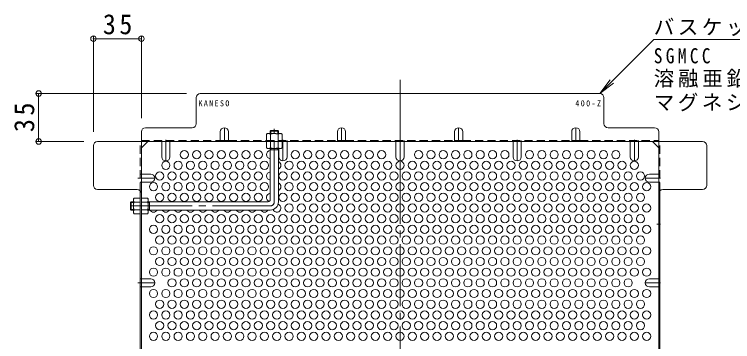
# Model space of a CAD drawing. Units: millimetres at full size, sheet at 1:5; details may follow other scales. Extents: x -1338 to 1340, y -985 to 867.
# Drawn here: x 126 to 650, y 613 to 852 of the extents above; entities that cross this region are included whole.
import ezdxf

# ---------------------------------------------------------------- set-up
doc = ezdxf.new("R2010")
doc.units = ezdxf.units.MM
doc.header["$LTSCALE"] = 5
doc.header["$PDMODE"] = 32
doc.header["$PDSIZE"] = 4
for name, pattern in [('CHAIN1', [8, 5, -1, 1, -1]), ('CHAIN2', [12, 9, -1, 1, -1]), ('DASHED1', [1.8, 1.2, -0.6])]:
    doc.linetypes.add(name, pattern=pattern)
for name, color, linetype, lineweight in [('5-1', 3, 'Continuous', 9), ('5-4', 7, 'Continuous', 9), ('5-5', 7, 'Continuous', 9), ('5-6', 2, 'Continuous', 9), ('5-7', 6, 'Continuous', 5), ('5-8', 2, 'Continuous', 9), ('5-B', 2, 'Continuous', 9)]:
    doc.layers.add(name, color=color, linetype=linetype, lineweight=lineweight)
doc.styles.add('ＭＳ ゴシック', font='')
doc.styles.get('ＭＳ ゴシック').set_extended_font_data('MS Gothic')

msp = doc.modelspace()

# ---------------------------------------------------------------- linework, layer by layer
at = {"layer": '5-1', "linetype": 'DASHED1'}
for p, q in [((312.696, 766.407), (313.196, 766.907)), ((318.696, 766.407), (312.696, 766.407)), ((312.696, 766.407), (312.696, 764.707)), ((318.196, 766.907), (313.196, 766.907)), ((313.196, 764.707), (313.196, 766.907)), ((318.696, 766.407), (318.196, 766.907)), ((318.196, 764.707), (318.196, 766.907)), ((318.696, 766.407), (318.696, 764.707))]:
    msp.add_line(p, q, dxfattribs=at)
at = {"layer": '5-1', "linetype": 'CHAIN2'}
for p, q in [((315.696, 714.907), (315.696, 768.139)), ((210.696, 711.907), (312.696, 711.907))]:
    msp.add_line(p, q, dxfattribs=at)
at = {"layer": '5-1'}
for p, q in [((312.696, 716.407), (312.696, 753.907)), ((318.696, 752.907), (312.696, 752.907)), ((313.196, 752.907), (313.196, 753.907)), ((318.196, 752.907), (318.196, 753.907)), ((318.696, 714.907), (318.696, 753.907)), ((211.196, 714.907), (210.696, 714.407)), ((210.696, 714.407), (210.696, 709.407)), ((212.896, 714.407), (210.696, 714.407)), ((211.196, 714.907), (211.196, 708.907)), ((211.196, 714.907), (212.896, 714.907)), ((223.696, 714.907), (311.196, 714.907)), ((224.696, 714.407), (223.696, 714.407)), ((224.696, 714.907), (224.696, 708.907)), ((211.196, 708.907), (210.696, 709.407)), ((212.896, 709.407), (210.696, 709.407)), ((211.196, 708.907), (212.896, 708.907)), ((224.696, 709.407), (223.696, 709.407)), ((223.696, 708.907), (312.696, 708.907))]:
    msp.add_line(p, q, dxfattribs=at)
for centre, radius in [((311.196, 716.407), 1.5), ((312.696, 714.907), 6)]:
    msp.add_arc(centre, radius, 270, 0, dxfattribs=at)
at = {"layer": '5-1', "linetype": 'CHAIN2'}
msp.add_arc((312.696, 714.907), 3, 270, 0, dxfattribs=at)
at = {"layer": '5-4'}
for p, q in [((183.693, 835.407), (183.693, 765.907)), ((183.693, 833.907), (218.696, 833.907)), ((218.696, 835.407), (218.696, 775.907)), ((142.193, 793.907), (251.697, 793.907)), ((143.693, 793.907), (143.693, 758.907)), ((142.193, 758.907), (176.693, 758.907))]:
    msp.add_line(p, q, dxfattribs=at)
for p in [(183.693, 833.907), (218.696, 833.907), (143.693, 793.907), (143.693, 758.907)]:
    msp.add_point(p, dxfattribs=at)
at = {"layer": '5-5'}
for p, q in [((592.636, 833.247), (553.296, 793.907)), ((712.636, 833.247), (592.636, 833.247)), ((553.296, 793.907), (560.905, 803.824)), ((553.296, 793.907), (563.212, 801.516))]:
    msp.add_line(p, q, dxfattribs=at)
at = {"layer": '5-6'}
for centre in [(249.996, 749.327), (258.996, 749.327), (267.996, 749.327), (276.996, 749.327), (285.996, 749.327), (294.996, 749.327), (303.996, 749.327), (330.996, 749.327), (339.996, 749.327), (348.996, 749.327), (357.996, 749.327), (366.996, 749.327), (375.996, 749.327), (384.996, 749.327), (393.996, 749.327), (420.996, 749.327), (429.996, 749.327), (438.996, 749.327), (447.996, 749.327), (456.996, 749.327), (465.996, 749.327), (474.996, 749.327), (483.996, 749.327), (501.996, 749.327), (510.996, 749.327), (519.996, 749.327), (528.996, 749.327), (537.996, 749.327), (546.996, 749.327), (555.996, 749.327), (564.996, 749.327), (236.496, 741.533), (245.496, 741.533), (254.496, 741.533), (263.496, 741.533), (272.496, 741.533), (281.496, 741.533), (290.496, 741.533), (299.496, 741.533), (308.496, 741.533), (326.496, 741.533), (335.496, 741.533), (344.496, 741.533), (353.496, 741.533), (362.496, 741.533), (371.496, 741.533), (380.496, 741.533), (389.496, 741.533), (398.496, 741.533), (407.496, 741.533), (416.496, 741.533), (425.496, 741.533), (434.496, 741.533), (443.496, 741.533), (452.496, 741.533), (461.496, 741.533), (470.496, 741.533), (479.496, 741.533), (488.496, 741.533), (497.496, 741.533), (506.496, 741.533), (515.496, 741.533), (524.496, 741.533), (533.496, 741.533), (542.496, 741.533), (551.496, 741.533), (560.496, 741.533), (569.496, 741.533), (578.496, 741.533), (231.996, 733.739), (240.996, 733.739), (249.996, 733.739), (258.996, 733.739), (267.996, 733.739), (276.996, 733.739), (285.996, 733.739), (294.996, 733.739), (303.996, 733.739), (321.996, 733.739), (330.996, 733.739), (339.996, 733.739), (348.996, 733.739), (357.996, 733.739), (366.996, 733.739), (375.996, 733.739), (384.996, 733.739), (393.996, 733.739), (402.996, 733.739), (411.996, 733.739), (420.996, 733.739), (429.996, 733.739), (438.996, 733.739), (447.996, 733.739), (456.996, 733.739), (465.996, 733.739), (474.996, 733.739), (483.996, 733.739), (492.996, 733.739), (501.996, 733.739), (510.996, 733.739), (519.996, 733.739), (528.996, 733.739), (537.996, 733.739), (546.996, 733.739), (555.996, 733.739), (564.996, 733.739), (573.996, 733.739), (582.996, 733.739), (227.496, 725.945), (236.496, 725.945), (245.496, 725.945), (254.496, 725.945), (263.496, 725.945), (272.496, 725.945), (281.496, 725.945), (290.496, 725.945), (299.496, 725.945), (308.496, 725.945), (326.496, 725.945), (335.496, 725.945), (344.496, 725.945), (353.496, 725.945), (362.496, 725.945), (371.496, 725.945), (380.496, 725.945), (389.496, 725.945), (398.496, 725.945), (407.496, 725.945), (416.496, 725.945), (425.496, 725.945), (434.496, 725.945), (443.496, 725.945), (452.496, 725.945), (461.496, 725.945), (470.496, 725.945), (479.496, 725.945), (488.496, 725.945), (497.496, 725.945), (506.496, 725.945), (515.496, 725.945), (524.496, 725.945), (533.496, 725.945), (542.496, 725.945), (551.496, 725.945), (560.496, 725.945), (569.496, 725.945), (578.496, 725.945), (587.496, 725.945), (231.996, 718.151), (240.996, 718.151), (249.996, 718.151), (258.996, 718.151), (267.996, 718.151), (276.996, 718.151), (285.996, 718.151), (294.996, 718.151), (303.996, 718.151), (321.996, 718.151), (330.996, 718.151), (339.996, 718.151), (348.996, 718.151), (357.996, 718.151), (366.996, 718.151), (375.996, 718.151), (384.996, 718.151), (393.996, 718.151), (402.996, 718.151), (411.996, 718.151), (420.996, 718.151), (429.996, 718.151), (438.996, 718.151), (447.996, 718.151), (456.996, 718.151), (465.996, 718.151), (474.996, 718.151), (483.996, 718.151), (492.996, 718.151), (501.996, 718.151), (510.996, 718.151), (519.996, 718.151), (528.996, 718.151), (537.996, 718.151), (546.996, 718.151), (555.996, 718.151), (564.996, 718.151), (573.996, 718.151), (582.996, 718.151), (326.496, 710.356), (335.496, 710.356), (344.496, 710.356), (353.496, 710.356), (362.496, 710.356), (371.496, 710.356), (380.496, 710.356), (389.496, 710.356), (398.496, 710.356), (407.496, 710.356), (416.496, 710.356), (425.496, 710.356), (434.496, 710.356), (443.496, 710.356), (452.496, 710.356), (461.496, 710.356), (470.496, 710.356), (479.496, 710.356), (488.496, 710.356), (497.496, 710.356), (506.496, 710.356), (515.496, 710.356), (524.496, 710.356), (533.496, 710.356), (542.496, 710.356), (551.496, 710.356), (560.496, 710.356), (569.496, 710.356), (578.496, 710.356), (587.496, 710.356), (231.996, 702.562), (240.996, 702.562), (249.996, 702.562), (258.996, 702.562), (267.996, 702.562), (276.996, 702.562), (285.996, 702.562), (294.996, 702.562), (303.996, 702.562), (312.996, 702.562), (321.996, 702.562), (330.996, 702.562), (339.996, 702.562), (348.996, 702.562), (357.996, 702.562), (366.996, 702.562), (375.996, 702.562), (384.996, 702.562), (393.996, 702.562), (402.996, 702.562), (411.996, 702.562), (420.996, 702.562), (429.996, 702.562), (438.996, 702.562), (447.996, 702.562), (456.996, 702.562), (465.996, 702.562), (474.996, 702.562), (483.996, 702.562), (492.996, 702.562), (501.996, 702.562), (510.996, 702.562), (519.996, 702.562), (528.996, 702.562), (537.996, 702.562), (546.996, 702.562), (555.996, 702.562), (564.996, 702.562), (573.996, 702.562), (582.996, 702.562), (227.496, 694.768), (236.496, 694.768), (245.496, 694.768), (254.496, 694.768), (263.496, 694.768), (272.496, 694.768), (281.496, 694.768), (290.496, 694.768), (299.496, 694.768), (308.496, 694.768), (317.496, 694.768), (326.496, 694.768), (335.496, 694.768), (344.496, 694.768), (353.496, 694.768), (362.496, 694.768), (371.496, 694.768), (380.496, 694.768), (389.496, 694.768), (398.496, 694.768), (407.496, 694.768), (416.496, 694.768), (425.496, 694.768), (434.496, 694.768), (443.496, 694.768), (452.496, 694.768), (461.496, 694.768), (470.496, 694.768), (479.496, 694.768), (488.496, 694.768), (497.496, 694.768), (506.496, 694.768), (515.496, 694.768), (524.496, 694.768), (533.496, 694.768), (542.496, 694.768), (551.496, 694.768), (560.496, 694.768), (569.496, 694.768), (578.496, 694.768), (587.496, 694.768), (231.996, 686.974), (240.996, 686.974), (249.996, 686.974), (258.996, 686.974), (267.996, 686.974), (276.996, 686.974), (285.996, 686.974), (294.996, 686.974), (303.996, 686.974), (312.996, 686.974), (321.996, 686.974), (330.996, 686.974), (339.996, 686.974), (348.996, 686.974), (357.996, 686.974), (366.996, 686.974), (375.996, 686.974), (384.996, 686.974), (393.996, 686.974), (402.996, 686.974), (411.996, 686.974), (420.996, 686.974), (429.996, 686.974), (438.996, 686.974), (447.996, 686.974), (456.996, 686.974), (465.996, 686.974), (474.996, 686.974), (483.996, 686.974), (492.996, 686.974), (501.996, 686.974), (510.996, 686.974), (519.996, 686.974), (528.996, 686.974), (537.996, 686.974), (546.996, 686.974), (555.996, 686.974), (564.996, 686.974), (573.996, 686.974), (582.996, 686.974), (227.496, 679.179), (236.496, 679.179), (245.496, 679.179), (254.496, 679.179), (263.496, 679.179), (272.496, 679.179), (281.496, 679.179), (290.496, 679.179), (299.496, 679.179), (308.496, 679.179), (317.496, 679.179), (326.496, 679.179), (335.496, 679.179), (344.496, 679.179), (353.496, 679.179), (362.496, 679.179), (371.496, 679.179), (380.496, 679.179), (389.496, 679.179), (398.496, 679.179), (407.496, 679.179), (416.496, 679.179), (425.496, 679.179), (434.496, 679.179), (443.496, 679.179), (452.496, 679.179), (461.496, 679.179), (470.496, 679.179), (479.496, 679.179), (488.496, 679.179), (497.496, 679.179), (506.496, 679.179), (515.496, 679.179), (524.496, 679.179), (533.496, 679.179), (542.496, 679.179), (551.496, 679.179), (560.496, 679.179), (569.496, 679.179), (578.496, 679.179), (587.496, 679.179), (231.996, 671.385), (240.996, 671.385), (249.996, 671.385), (258.996, 671.385), (267.996, 671.385), (276.996, 671.385), (285.996, 671.385), (294.996, 671.385), (303.996, 671.385), (312.996, 671.385), (321.996, 671.385), (330.996, 671.385), (339.996, 671.385), (348.996, 671.385), (357.996, 671.385), (366.996, 671.385), (375.996, 671.385), (384.996, 671.385), (393.996, 671.385), (402.996, 671.385), (411.996, 671.385), (420.996, 671.385), (429.996, 671.385), (438.996, 671.385), (447.996, 671.385), (456.996, 671.385), (465.996, 671.385), (474.996, 671.385), (483.996, 671.385), (492.996, 671.385), (501.996, 671.385), (510.996, 671.385), (519.996, 671.385), (528.996, 671.385), (537.996, 671.385), (546.996, 671.385), (555.996, 671.385), (564.996, 671.385), (573.996, 671.385), (582.996, 671.385), (227.496, 663.591), (236.496, 663.591), (245.496, 663.591), (254.496, 663.591), (263.496, 663.591), (272.496, 663.591), (281.496, 663.591), (290.496, 663.591), (299.496, 663.591), (308.496, 663.591), (317.496, 663.591), (326.496, 663.591), (335.496, 663.591), (344.496, 663.591), (353.496, 663.591), (362.496, 663.591), (371.496, 663.591), (380.496, 663.591), (389.496, 663.591), (398.496, 663.591), (407.496, 663.591), (416.496, 663.591), (425.496, 663.591), (434.496, 663.591), (443.496, 663.591), (452.496, 663.591), (461.496, 663.591), (470.496, 663.591), (479.496, 663.591), (488.496, 663.591), (497.496, 663.591), (506.496, 663.591), (515.496, 663.591), (524.496, 663.591), (533.496, 663.591), (542.496, 663.591), (551.496, 663.591), (560.496, 663.591), (569.496, 663.591), (578.496, 663.591), (587.496, 663.591), (240.996, 655.797), (249.996, 655.797), (258.996, 655.797), (267.996, 655.797), (276.996, 655.797), (285.996, 655.797), (294.996, 655.797), (303.996, 655.797), (312.996, 655.797), (321.996, 655.797), (330.996, 655.797), (339.996, 655.797), (348.996, 655.797), (357.996, 655.797), (366.996, 655.797), (375.996, 655.797), (384.996, 655.797), (393.996, 655.797), (402.996, 655.797), (411.996, 655.797), (420.996, 655.797), (429.996, 655.797), (438.996, 655.797), (447.996, 655.797), (456.996, 655.797), (465.996, 655.797), (474.996, 655.797), (483.996, 655.797), (492.996, 655.797), (501.996, 655.797), (510.996, 655.797), (519.996, 655.797), (528.996, 655.797), (537.996, 655.797), (546.996, 655.797), (555.996, 655.797), (564.996, 655.797), (573.996, 655.797), (227.496, 648.003), (236.496, 648.003), (245.496, 648.003), (254.496, 648.003), (263.496, 648.003), (272.496, 648.003), (281.496, 648.003), (290.496, 648.003), (299.496, 648.003), (308.496, 648.003), (317.496, 648.003), (326.496, 648.003), (335.496, 648.003), (344.496, 648.003), (353.496, 648.003), (362.496, 648.003), (371.496, 648.003), (380.496, 648.003), (389.496, 648.003), (398.496, 648.003), (407.496, 648.003), (416.496, 648.003), (425.496, 648.003), (434.496, 648.003), (443.496, 648.003), (452.496, 648.003), (461.496, 648.003), (470.496, 648.003), (479.496, 648.003), (488.496, 648.003), (497.496, 648.003), (506.496, 648.003), (515.496, 648.003), (524.496, 648.003), (533.496, 648.003), (542.496, 648.003), (551.496, 648.003), (560.496, 648.003), (569.496, 648.003), (578.496, 648.003), (587.496, 648.003), (231.996, 640.208), (240.996, 640.208), (249.996, 640.208), (258.996, 640.208), (267.996, 640.208), (276.996, 640.208), (285.996, 640.208), (294.996, 640.208), (303.996, 640.208), (312.996, 640.208), (321.996, 640.208), (330.996, 640.208), (339.996, 640.208), (348.996, 640.208), (357.996, 640.208), (366.996, 640.208), (375.996, 640.208), (384.996, 640.208), (393.996, 640.208), (402.996, 640.208), (411.996, 640.208), (420.996, 640.208), (429.996, 640.208), (438.996, 640.208), (447.996, 640.208), (456.996, 640.208), (465.996, 640.208), (474.996, 640.208), (483.996, 640.208), (492.996, 640.208), (501.996, 640.208), (510.996, 640.208), (519.996, 640.208), (528.996, 640.208), (537.996, 640.208), (546.996, 640.208), (555.996, 640.208), (564.996, 640.208), (573.996, 640.208), (582.996, 640.208), (227.496, 632.414), (236.496, 632.414), (245.496, 632.414), (254.496, 632.414), (263.496, 632.414), (272.496, 632.414), (281.496, 632.414), (290.496, 632.414), (299.496, 632.414), (308.496, 632.414), (317.496, 632.414), (326.496, 632.414), (335.496, 632.414), (344.496, 632.414), (353.496, 632.414), (362.496, 632.414), (371.496, 632.414), (380.496, 632.414), (389.496, 632.414), (398.496, 632.414), (407.496, 632.414), (416.496, 632.414), (425.496, 632.414), (434.496, 632.414), (443.496, 632.414), (452.496, 632.414), (461.496, 632.414), (470.496, 632.414), (479.496, 632.414), (488.496, 632.414), (497.496, 632.414), (506.496, 632.414), (515.496, 632.414), (524.496, 632.414), (533.496, 632.414), (542.496, 632.414), (551.496, 632.414), (560.496, 632.414), (569.496, 632.414), (578.496, 632.414), (587.496, 632.414), (231.996, 624.62), (240.996, 624.62), (249.996, 624.62), (258.996, 624.62), (267.996, 624.62), (276.996, 624.62), (285.996, 624.62), (294.996, 624.62), (303.996, 624.62), (312.996, 624.62), (321.996, 624.62), (330.996, 624.62), (339.996, 624.62), (348.996, 624.62), (357.996, 624.62), (366.996, 624.62), (375.996, 624.62), (384.996, 624.62), (393.996, 624.62), (402.996, 624.62), (411.996, 624.62), (420.996, 624.62), (429.996, 624.62), (438.996, 624.62), (447.996, 624.62), (456.996, 624.62), (465.996, 624.62), (474.996, 624.62), (483.996, 624.62), (492.996, 624.62), (501.996, 624.62), (510.996, 624.62), (519.996, 624.62), (528.996, 624.62), (537.996, 624.62), (546.996, 624.62), (555.996, 624.62), (564.996, 624.62), (573.996, 624.62), (582.996, 624.62), (227.496, 616.826), (236.496, 616.826), (245.496, 616.826), (254.496, 616.826), (263.496, 616.826), (272.496, 616.826), (281.496, 616.826), (290.496, 616.826), (299.496, 616.826), (308.496, 616.826), (317.496, 616.826), (326.496, 616.826), (335.496, 616.826), (344.496, 616.826), (353.496, 616.826), (362.496, 616.826), (371.496, 616.826), (380.496, 616.826), (389.496, 616.826), (398.496, 616.826), (407.496, 616.826), (416.496, 616.826), (425.496, 616.826), (434.496, 616.826), (443.496, 616.826), (452.496, 616.826), (461.496, 616.826), (470.496, 616.826), (479.496, 616.826), (488.496, 616.826), (497.496, 616.826), (506.496, 616.826), (515.496, 616.826), (524.496, 616.826), (533.496, 616.826), (542.496, 616.826), (551.496, 616.826), (560.496, 616.826), (569.496, 616.826), (578.496, 616.826), (587.496, 616.826)]:
    msp.add_circle(centre, 3, dxfattribs=at)
for centre, start, end in [((312.996, 749.327), 95.73917, 264.26083), ((317.496, 741.533), 293.57818, 66.42182), ((312.996, 733.739), 95.73917, 264.26083), ((317.496, 725.945), 293.57818, 66.42182), ((312.996, 718.151), 95.73917, 254.7612), ((317.496, 710.356), 202.34376, 71.25778), ((227.496, 710.356), 209.83741, 330.16259), ((236.496, 710.356), 209.83741, 330.16259), ((245.496, 710.356), 209.83741, 330.16259), ((254.496, 710.356), 209.83741, 330.16259), ((263.496, 710.356), 209.83741, 330.16259), ((272.496, 710.356), 209.83741, 330.16259), ((281.496, 710.356), 209.83741, 330.16259), ((290.496, 710.356), 209.83741, 330.16259), ((299.496, 710.356), 209.83741, 330.16259), ((308.496, 710.356), 209.83741, 330.16259)]:
    msp.add_arc(centre, 3, start, end, dxfattribs=at)
at = {"layer": '5-7', "color": 2, "linetype": 'CHAIN2', "lineweight": 9}
msp.add_line((407.496, 803.907), (407.496, 336.3), dxfattribs=at)
at = {"layer": '5-7', "color": 2, "lineweight": 9}
for p, q in [((553.296, 793.907), (261.697, 793.907)), ((258.697, 771.907), (258.697, 790.907)), ((556.296, 771.907), (556.296, 790.907)), ((218.696, 765.907), (218.696, 374.3)), ((221.696, 768.907), (255.697, 768.907)), ((593.296, 768.907), (559.296, 768.907)), ((596.296, 374.3), (596.296, 765.907)), ((183.693, 726.906), (183.693, 755.907)), ((186.693, 758.907), (628.3, 758.907)), ((218.696, 754.295), (223.309, 758.907)), ((276.246, 759.707), (282.246, 759.707)), ((361.746, 759.707), (367.746, 759.707)), ((447.246, 759.707), (453.246, 759.707)), ((532.746, 759.707), (538.746, 759.707)), ((596.296, 754.295), (591.684, 758.907)), ((631.3, 726.906), (631.3, 755.907)), ((215.696, 723.906), (186.693, 723.906)), ((599.296, 723.906), (628.3, 723.906)), ((217.896, 722.946), (217.896, 588.564)), ((597.096, 722.95), (597.096, 588.564))]:
    msp.add_line(p, q, dxfattribs=at)
at = {"layer": '5-7', "color": 2, "linetype": 'DASHED1', "lineweight": 9}
for p, q in [((217.896, 722.946), (217.896, 758.907)), ((218.696, 759.707), (276.246, 759.707)), ((233.496, 758.907), (233.496, 759.707)), ((239.496, 758.907), (239.496, 759.707)), ((282.246, 759.707), (361.746, 759.707)), ((312.696, 758.907), (312.696, 759.707)), ((318.996, 758.907), (318.996, 759.707)), ((324.996, 758.907), (324.996, 759.707)), ((367.746, 759.707), (447.246, 759.707)), ((404.496, 758.907), (404.496, 759.707)), ((410.496, 758.907), (410.496, 759.707)), ((453.246, 759.707), (532.746, 759.707)), ((489.996, 758.907), (489.996, 759.707)), ((495.996, 758.907), (495.996, 759.707)), ((538.746, 759.707), (596.296, 759.707)), ((575.496, 758.907), (575.496, 759.707)), ((581.496, 758.907), (581.496, 759.707)), ((597.096, 722.95), (597.096, 758.907)), ((218.696, 735.165), (217.896, 735.165)), ((596.296, 735.165), (597.096, 735.165)), ((218.696, 729.165), (217.896, 729.165)), ((596.296, 729.165), (597.096, 729.165)), ((218.696, 658.84), (217.896, 658.84)), ((596.296, 658.84), (597.096, 658.84)), ((218.696, 652.84), (217.896, 652.84)), ((596.296, 652.84), (597.096, 652.84))]:
    msp.add_line(p, q, dxfattribs=at)
at = {"layer": '5-7', "color": 2, "lineweight": 9}
for centre, start, end in [((261.697, 790.907), 90, 180), ((553.296, 790.907), 0, 90), ((255.697, 771.907), 270, 0), ((559.296, 771.907), 180, 270), ((221.696, 765.907), 90, 180), ((593.296, 765.907), 0, 90), ((186.693, 755.907), 90, 180), ((628.3, 755.907), 0, 90), ((186.693, 726.906), 180, 270), ((215.696, 720.906), 0, 90), ((599.296, 720.906), 90, 180), ((628.3, 726.906), 270, 0)]:
    msp.add_arc(centre, 3, start, end, dxfattribs=at)
at = {"layer": '5-8'}
for p, q in [((276.246, 765.907), (276.246, 758.907)), ((282.246, 765.907), (282.246, 758.907)), ((361.746, 765.907), (361.746, 758.907)), ((367.746, 765.907), (367.746, 758.907)), ((447.246, 765.907), (447.246, 758.907)), ((453.246, 765.907), (453.246, 758.907)), ((532.746, 765.907), (532.746, 758.907)), ((538.746, 765.907), (538.746, 758.907)), ((233.496, 747.757), (233.496, 758.907)), ((239.496, 747.757), (239.496, 758.907)), ((324.996, 747.757), (324.996, 758.907)), ((404.496, 747.757), (404.496, 758.907)), ((410.496, 747.757), (410.496, 758.907)), ((489.996, 747.757), (489.996, 758.907)), ((495.996, 747.757), (495.996, 758.907)), ((575.496, 747.757), (575.496, 758.907)), ((581.496, 747.757), (581.496, 758.907)), ((318.996, 747.757), (318.996, 753.907)), ((225.496, 735.165), (218.696, 735.165)), ((589.496, 735.165), (596.296, 735.165)), ((225.496, 729.165), (218.696, 729.165)), ((589.496, 729.165), (596.296, 729.165)), ((597.096, 708.708), (596.296, 708.708)), ((597.096, 688.708), (596.296, 688.708)), ((225.496, 658.84), (218.696, 658.84)), ((589.496, 658.84), (596.296, 658.84)), ((225.496, 652.84), (218.696, 652.84)), ((589.496, 652.84), (596.296, 652.84))]:
    msp.add_line(p, q, dxfattribs=at)
at = {"layer": '5-8', "linetype": 'CHAIN1'}
for p, q in [((279.246, 758.907), (279.246, 768.907)), ((364.746, 758.907), (364.746, 768.907)), ((450.246, 758.907), (450.246, 768.907)), ((535.746, 758.907), (535.746, 768.907)), ((236.496, 760.107), (236.496, 744.757)), ((321.996, 760.107), (321.996, 744.757)), ((407.496, 758.907), (407.496, 744.757)), ((492.996, 760.107), (492.996, 744.757)), ((578.496, 760.107), (578.496, 744.757)), ((215.989, 732.165), (228.496, 732.165)), ((597.496, 732.165), (586.496, 732.165)), ((594.95, 698.708), (597.496, 698.708)), ((215.989, 655.84), (228.496, 655.84)), ((597.496, 655.84), (586.496, 655.84))]:
    msp.add_line(p, q, dxfattribs=at)
at = {"layer": '5-8'}
for centre, start, end in [((279.246, 765.907), 0, 180), ((364.746, 765.907), 0, 180), ((450.246, 765.907), 0, 180), ((535.746, 765.907), 0, 180), ((236.496, 747.757), 180, 0), ((321.996, 747.757), 180, 0), ((407.496, 747.757), 180, 0), ((492.996, 747.757), 180, 0), ((578.496, 747.757), 180, 0), ((225.496, 732.165), 270, 90), ((589.496, 732.165), 90, 270), ((225.496, 655.84), 270, 90), ((589.496, 655.84), 90, 270)]:
    msp.add_arc(centre, 3, start, end, dxfattribs=at)
at = {"layer": '5-B', "linetype": 'DASHED1'}
for p, q in [((310.696, 764.707), (309.946, 764.274)), ((309.946, 759.707), (309.946, 764.274)), ((310.696, 764.707), (320.696, 764.707)), ((312.833, 764.274), (312.833, 759.707)), ((318.56, 764.274), (318.56, 759.707)), ((320.696, 764.707), (321.446, 764.274)), ((321.446, 759.707), (321.446, 764.274)), ((309.946, 759.707), (321.446, 759.707))]:
    msp.add_line(p, q, dxfattribs=at)
at = {"layer": '5-B'}
for p, q in [((321.446, 758.907), (309.946, 758.907)), ((309.946, 758.907), (309.946, 754.34)), ((312.833, 754.34), (312.833, 758.907)), ((318.56, 754.34), (318.56, 758.907)), ((321.446, 758.907), (321.446, 754.34)), ((310.696, 753.907), (309.946, 754.34)), ((320.696, 753.907), (310.696, 753.907)), ((320.696, 753.907), (321.446, 754.34)), ((212.896, 716.907), (213.329, 717.657)), ((212.896, 716.907), (212.896, 706.907)), ((217.896, 717.657), (213.329, 717.657)), ((213.329, 714.77), (217.896, 714.77)), ((217.896, 717.657), (217.896, 706.157)), ((218.696, 717.657), (218.696, 706.157)), ((218.696, 717.657), (223.263, 717.657)), ((223.263, 714.77), (218.696, 714.77)), ((223.696, 716.907), (223.263, 717.657)), ((223.696, 716.907), (223.696, 706.907)), ((213.329, 709.044), (217.896, 709.044)), ((223.263, 709.044), (218.696, 709.044)), ((212.896, 706.907), (213.329, 706.157)), ((217.896, 706.157), (213.329, 706.157)), ((218.696, 706.157), (223.263, 706.157)), ((223.696, 706.907), (223.263, 706.157))]:
    msp.add_line(p, q, dxfattribs=at)
at = {"layer": '5-B', "linetype": 'DASHED1'}
for centre, radius, start, end in [((311.591, 761.425), 3.29, 93.92075, 120), ((311.356, 761.972), 2.735, 57.31491, 89.78969), ((315.696, 755.024), 9.683, 72.79973, 107.20026), ((320.037, 761.972), 2.735, 90.2103, 122.68507), ((319.802, 761.425), 3.29, 59.99998, 86.07924)]:
    msp.add_arc(centre, radius, start, end, dxfattribs=at)
at = {"layer": '5-B'}
for centre, radius, start, end in [((311.591, 757.189), 3.29, 239.99998, 266.07924), ((311.356, 756.642), 2.735, 270.2103, 302.68507), ((315.696, 763.59), 9.683, 252.79973, 287.20026), ((320.037, 756.642), 2.735, 237.31491, 269.78969), ((319.802, 757.189), 3.29, 273.92075, 300), ((216.178, 716.012), 3.29, 150, 176.07925), ((215.631, 716.247), 2.735, 180.21031, 212.68509), ((222.579, 711.907), 9.683, 162.79974, 197.20027), ((220.414, 716.012), 3.29, 3.92075, 30), ((220.962, 716.247), 2.735, 327.31491, 359.78969), ((214.014, 711.907), 9.683, 342.79973, 17.20026), ((215.631, 707.567), 2.735, 147.31493, 179.7897), ((220.962, 707.567), 2.735, 0.2103, 32.68507), ((216.178, 707.802), 3.29, 183.92076, 210.00002), ((220.414, 707.802), 3.29, 329.99998, 356.07924)]:
    msp.add_arc(centre, radius, start, end, dxfattribs=at)

# ---------------------------------------------------------------- texts
at = {"layer": '5-4', "color": 2, "insert": (190.57, 836.907), "char_height": 14.66, "attachment_point": 7, "style": 'ＭＳ ゴシック'}
msp.add_mtext('\\T1.27;\\W0.95;35', dxfattribs=at)
at = {"layer": '5-4', "color": 2, "insert": (140.693, 765.782), "char_height": 14.66, "attachment_point": 7, "rotation": 90, "style": 'ＭＳ ゴシック'}
msp.add_mtext('\\T1.27;\\W0.95;35', dxfattribs=at)
at = {"layer": '5-5', "char_height": 11, "attachment_point": 7, "style": 'ＭＳ ゴシック'}
for s, insert in [('\\T1.17;バスケット本体', (592.636, 835.747)), ('\\T1.38;\\W0.85;SGMCC', (592.636, 815.747)), ('\\T1.18;溶融亜鉛-アルミニウム-', (592.636, 798.247)), ('\\T1.17;マグネシウム合金めっき鋼板', (592.636, 780.747))]:
    msp.add_mtext(s, dxfattribs=dict(at, insert=insert))
at = {"layer": '5-5', "color": 6, "char_height": 4.399, "attachment_point": 7, "style": 'ＭＳ ゴシック'}
for s, insert in [('\\T1.34;\\W0.85;KANESO', (260.347, 784.507)), ('\\T1.34;\\W0.9;400-Z', (535.376, 784.507))]:
    msp.add_mtext(s, dxfattribs=dict(at, insert=insert))

doc.saveas('drawing.dxf')
